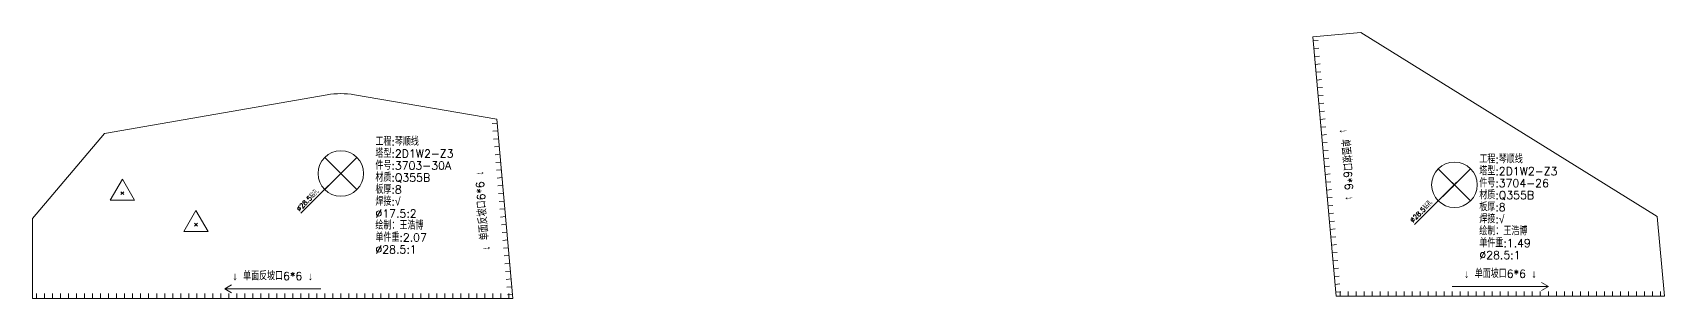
# Model space of a CAD drawing. Extents: x -580 to 8755, y 0 to 14723.
# Drawn here: x 4680 to 5700, y 666 to 833 of the extents above; entities that cross this region are included whole.
import ezdxf
from ezdxf.enums import TextEntityAlignment as Align

# ---------------------------------------------------------------- set-up
doc = ezdxf.new("R2010")
doc.units = 0
doc.header["$MEASUREMENT"] = 0
doc.layers.add('1', color=7, linetype='CONTINUOUS', lineweight=25)
doc.styles.get("Standard").update_dxf_attribs({"font": 'simplex.shx', "width": 0.7, "height": 3, "bigfont": 'gbhzfs.shx'})

msp = doc.modelspace()

# ---------------------------------------------------------------- linework, layer by layer
at = {"layer": '1', "color": 7, "linetype": 'Continuous', "lineweight": 18}
for p, q in [((5509.8802, 832.88336), (5480, 830.20497)), ((5480, 830.20497), (5494.5526, 667.85589)), ((5695.08861, 717.65622), (5509.8802, 832.88336)), ((4864.00433, 793.92956), (4724.86532, 769.68689)), ((4969.94221, 778.64656), (4881.06986, 793.94674)), ((4980, 666.44168), (4969.94221, 778.64656)), ((4724.86532, 769.68689), (4680, 716.44168)), ((4882.66297, 754.74791), (4847.66119, 719.74612)), ((5578.4521, 747.67972), (5543.45031, 712.67794)), ((4680, 716.44168), (4680, 666.44168)), ((5699.5526, 667.85589), (5695.08861, 717.65622)), ((4680, 666.44168), (4980, 666.44168)), ((5494.5526, 667.85589), (5699.5526, 667.85589))]:
    msp.add_line(p, q, dxfattribs=at)
at = {"layer": '1', "color": 7, "linetype": 'Continuous', "lineweight": 13}
for p, q in [((5480.2205, 827.74513), (5483.20851, 828.01297)), ((5480.66148, 822.82546), (5483.6495, 823.0933)), ((5481.10247, 817.9058), (5484.09049, 818.17363)), ((5481.54346, 812.98613), (5484.53148, 813.25397)), ((5481.98445, 808.06646), (5484.97247, 808.3343)), ((5482.42543, 803.14679), (5485.41345, 803.41463)), ((5482.86642, 798.22712), (5485.85444, 798.49496)), ((5483.30741, 793.30745), (5486.29543, 793.57529)), ((5483.7484, 788.38778), (5486.73642, 788.65562)), ((4970.16086, 776.20732), (4967.17284, 775.93948)), ((5484.18939, 783.46811), (5487.17741, 783.73595)), ((5484.63037, 778.54844), (5487.61839, 778.81628)), ((4970.59816, 771.32885), (4967.61014, 771.06101)), ((4971.03545, 766.45038), (4968.04743, 766.18254)), ((5485.07136, 773.62878), (5488.05938, 773.89661)), ((5485.51235, 768.70911), (5488.50037, 768.97695)), ((4862.51195, 734.59689), (4882.66145, 754.74639)), ((4882.66145, 734.59689), (4862.51195, 754.74639)), ((4971.47275, 761.5719), (4968.48473, 761.30406)), ((4971.91004, 756.69343), (4968.92202, 756.42559)), ((5485.95334, 763.78944), (5488.94136, 764.05728)), ((5486.39432, 758.86977), (5489.38234, 759.13761)), ((4972.34734, 751.81496), (4969.35932, 751.54712)), ((4972.78463, 746.93648), (4969.79661, 746.66864)), ((5486.83531, 753.9501), (5489.82333, 754.21794)), ((5487.2763, 749.03043), (5490.26432, 749.29827)), ((5487.71729, 744.11076), (5490.70531, 744.3786)), ((5558.30108, 727.5287), (5578.45058, 747.6782)), ((5578.45058, 727.5287), (5558.30108, 747.6782)), ((4736.07715, 741.02974), (4728.49965, 727.90474)), ((4743.65465, 727.90474), (4736.07715, 741.02974)), ((4973.22193, 742.05801), (4970.23391, 741.79017)), ((4973.65922, 737.17954), (4970.6712, 736.9117)), ((5488.15828, 739.19109), (5491.1463, 739.45893)), ((5488.59926, 734.27142), (5491.58728, 734.53926)), ((4728.49965, 727.90474), (4743.65465, 727.90474)), ((4735.20215, 731.40474), (4736.95215, 733.15474)), ((4736.95215, 731.40474), (4735.20215, 733.15474)), ((4974.09652, 732.30106), (4971.1085, 732.03323)), ((4974.53381, 727.42259), (4971.54579, 727.15475)), ((5489.04025, 729.35175), (5492.02827, 729.61959)), ((5489.48124, 724.43209), (5492.46926, 724.69993)), ((4782.06105, 721.39617), (4774.48355, 708.27117)), ((4789.63855, 708.27117), (4782.06105, 721.39617)), ((4974.97111, 722.54412), (4971.98309, 722.27628)), ((4975.4084, 717.66565), (4972.42038, 717.39781)), ((5489.92223, 719.51242), (5492.91025, 719.78026)), ((5490.36321, 714.59275), (5493.35123, 714.86059)), ((4774.48355, 708.27117), (4789.63855, 708.27117)), ((4781.18605, 711.77117), (4782.93605, 713.52117)), ((4782.93605, 711.77117), (4781.18605, 713.52117)), ((4975.8457, 712.78717), (4972.85768, 712.51933)), ((4976.28299, 707.9087), (4973.29497, 707.64086)), ((5490.8042, 709.67308), (5493.79222, 709.94092)), ((5491.24519, 704.75341), (5494.23321, 705.02125)), ((4976.72029, 703.03023), (4973.73227, 702.76239)), ((4977.15758, 698.15175), (4974.16956, 697.88392)), ((5491.68618, 699.83374), (5494.6742, 700.10158)), ((5492.12717, 694.91407), (5495.11519, 695.18191)), ((4977.59488, 693.27328), (4974.60686, 693.00544)), ((4978.03217, 688.39481), (4975.04415, 688.12697)), ((4978.46947, 683.51634), (4975.48145, 683.2485)), ((5492.56815, 689.9944), (5495.55617, 690.26224)), ((5493.00914, 685.07473), (5495.99716, 685.34257)), ((4804.33013, 674.94168), (4800, 672.44168)), ((4978.90676, 678.63786), (4975.91874, 678.37002)), ((4979.34406, 673.75939), (4976.35604, 673.49155)), ((5493.45013, 680.15507), (5496.43815, 680.42291)), ((5493.89112, 675.2354), (5496.87914, 675.50324)), ((5567.0526, 673.85589), (5627.0526, 673.85589)), ((5622.72247, 676.35589), (5627.0526, 673.85589)), ((5622.72247, 671.35589), (5627.0526, 673.85589)), ((4682.5, 666.44168), (4682.5, 669.44168)), ((4687.5, 666.44168), (4687.5, 669.44168)), ((4692.5, 666.44168), (4692.5, 669.44168)), ((4697.5, 666.44168), (4697.5, 669.44168)), ((4702.5, 666.44168), (4702.5, 669.44168)), ((4707.5, 666.44168), (4707.5, 669.44168)), ((4712.5, 666.44168), (4712.5, 669.44168)), ((4717.5, 666.44168), (4717.5, 669.44168)), ((4722.5, 666.44168), (4722.5, 669.44168)), ((4727.5, 666.44168), (4727.5, 669.44168)), ((4732.5, 666.44168), (4732.5, 669.44168)), ((4737.5, 666.44168), (4737.5, 669.44168)), ((4742.5, 666.44168), (4742.5, 669.44168)), ((4747.5, 666.44168), (4747.5, 669.44168)), ((4752.5, 666.44168), (4752.5, 669.44168)), ((4757.5, 666.44168), (4757.5, 669.44168)), ((4762.5, 666.44168), (4762.5, 669.44168)), ((4767.5, 666.44168), (4767.5, 669.44168)), ((4772.5, 666.44168), (4772.5, 669.44168)), ((4777.5, 666.44168), (4777.5, 669.44168)), ((4782.5, 666.44168), (4782.5, 669.44168)), ((4787.5, 666.44168), (4787.5, 669.44168)), ((4792.5, 666.44168), (4792.5, 669.44168)), ((4797.5, 666.44168), (4797.5, 669.44168)), ((4860, 672.44168), (4800, 672.44168)), ((4804.33013, 669.94168), (4800, 672.44168)), ((4802.5, 666.44168), (4802.5, 669.44168)), ((4807.5, 666.44168), (4807.5, 669.44168)), ((4812.5, 666.44168), (4812.5, 669.44168)), ((4817.5, 666.44168), (4817.5, 669.44168)), ((4822.5, 666.44168), (4822.5, 669.44168)), ((4827.5, 666.44168), (4827.5, 669.44168)), ((4832.5, 666.44168), (4832.5, 669.44168)), ((4837.5, 666.44168), (4837.5, 669.44168)), ((4842.5, 666.44168), (4842.5, 669.44168)), ((4847.5, 666.44168), (4847.5, 669.44168)), ((4852.5, 666.44168), (4852.5, 669.44168)), ((4857.5, 666.44168), (4857.5, 669.44168)), ((4862.5, 666.44168), (4862.5, 669.44168)), ((4867.5, 666.44168), (4867.5, 669.44168)), ((4872.5, 666.44168), (4872.5, 669.44168)), ((4877.5, 666.44168), (4877.5, 669.44168)), ((4882.5, 666.44168), (4882.5, 669.44168)), ((4887.5, 666.44168), (4887.5, 669.44168)), ((4892.5, 666.44168), (4892.5, 669.44168)), ((4897.5, 666.44168), (4897.5, 669.44168)), ((4902.5, 666.44168), (4902.5, 669.44168)), ((4907.5, 666.44168), (4907.5, 669.44168)), ((4912.5, 666.44168), (4912.5, 669.44168)), ((4917.5, 666.44168), (4917.5, 669.44168)), ((4922.5, 666.44168), (4922.5, 669.44168)), ((4927.5, 666.44168), (4927.5, 669.44168)), ((4932.5, 666.44168), (4932.5, 669.44168)), ((4937.5, 666.44168), (4937.5, 669.44168)), ((4942.5, 666.44168), (4942.5, 669.44168)), ((4947.5, 666.44168), (4947.5, 669.44168)), ((4952.5, 666.44168), (4952.5, 669.44168)), ((4957.5, 666.44168), (4957.5, 669.44168)), ((4962.5, 666.44168), (4962.5, 669.44168)), ((4967.5, 666.44168), (4967.5, 669.44168)), ((4972.5, 666.44168), (4972.5, 669.44168)), ((4979.78135, 668.88092), (4976.79333, 668.61308)), ((4977.5, 666.44168), (4977.5, 669.44168)), ((5494.33211, 670.31573), (5497.32012, 670.58357)), ((5497.0526, 667.85589), (5497.0526, 670.85589)), ((5502.0526, 667.85589), (5502.0526, 670.85589)), ((5507.0526, 667.85589), (5507.0526, 670.85589)), ((5512.0526, 667.85589), (5512.0526, 670.85589)), ((5517.0526, 667.85589), (5517.0526, 670.85589)), ((5522.0526, 667.85589), (5522.0526, 670.85589)), ((5527.0526, 667.85589), (5527.0526, 670.85589)), ((5532.0526, 667.85589), (5532.0526, 670.85589)), ((5537.0526, 667.85589), (5537.0526, 670.85589)), ((5542.0526, 667.85589), (5542.0526, 670.85589)), ((5547.0526, 667.85589), (5547.0526, 670.85589)), ((5552.0526, 667.85589), (5552.0526, 670.85589)), ((5557.0526, 667.85589), (5557.0526, 670.85589)), ((5562.0526, 667.85589), (5562.0526, 670.85589)), ((5567.0526, 667.85589), (5567.0526, 670.85589)), ((5572.0526, 667.85589), (5572.0526, 670.85589)), ((5577.0526, 667.85589), (5577.0526, 670.85589)), ((5582.0526, 667.85589), (5582.0526, 670.85589)), ((5587.0526, 667.85589), (5587.0526, 670.85589)), ((5592.0526, 667.85589), (5592.0526, 670.85589)), ((5597.0526, 667.85589), (5597.0526, 670.85589)), ((5602.0526, 667.85589), (5602.0526, 670.85589)), ((5607.0526, 667.85589), (5607.0526, 670.85589)), ((5612.0526, 667.85589), (5612.0526, 670.85589)), ((5617.0526, 667.85589), (5617.0526, 670.85589)), ((5622.0526, 667.85589), (5622.0526, 670.85589)), ((5627.0526, 667.85589), (5627.0526, 670.85589)), ((5632.0526, 667.85589), (5632.0526, 670.85589)), ((5637.0526, 667.85589), (5637.0526, 670.85589)), ((5642.0526, 667.85589), (5642.0526, 670.85589)), ((5647.0526, 667.85589), (5647.0526, 670.85589)), ((5652.0526, 667.85589), (5652.0526, 670.85589)), ((5657.0526, 667.85589), (5657.0526, 670.85589)), ((5662.0526, 667.85589), (5662.0526, 670.85589)), ((5667.0526, 667.85589), (5667.0526, 670.85589)), ((5672.0526, 667.85589), (5672.0526, 670.85589)), ((5677.0526, 667.85589), (5677.0526, 670.85589)), ((5682.0526, 667.85589), (5682.0526, 670.85589)), ((5687.0526, 667.85589), (5687.0526, 670.85589)), ((5692.0526, 667.85589), (5692.0526, 670.85589)), ((5697.0526, 667.85589), (5697.0526, 670.85589))]:
    msp.add_line(p, q, dxfattribs=at)
at = {"layer": '1', "color": 9, "linetype": 'Continuous', "lineweight": 18}
for p, q in [((5566.96161, 739.01767), (5569.79004, 736.18924)), ((5569.65813, 739.13828), (5567.09352, 736.06863))]:
    msp.add_line(p, q, dxfattribs=at)
at = {"layer": '1', "color": 7, "linetype": 'Continuous', "lineweight": 13}
for centre in [(4872.5867, 744.67164), (5568.37583, 737.60345)]:
    msp.add_circle(centre, 14.25, dxfattribs=at)
at = {"layer": '1', "color": 7, "linetype": 'Continuous', "lineweight": 18}
msp.add_arc((4872.58671, 744.67161), 50.00003, 80.23177333, 99.88362039, dxfattribs=at)

# ---------------------------------------------------------------- texts
for s, p in [('工程:琴顺线', (4894.18309, 760.59303)), ('塔型:2D1W2-Z3', (4894.18309, 753.09303)), ('工程:琴顺线', (5583.94102, 749.59303)), ('材质:Q355B', (4894.18309, 738.09303)), ('件号:3703-30A', (4894.18309, 745.59303)), ('塔型:2D1W2-Z3', (5583.94102, 742.09303)), ('板厚:8', (4894.18309, 730.59303)), ('材质:Q355B', (5583.94102, 727.09303)), ('件号:3704-26', (5583.94102, 734.59303)), ('焊接:√', (4894.18309, 723.09303)), ('板厚:8', (5583.94102, 719.59303)), ('绘制：王浩博', (4894.18309, 708.09303)), ('%%c17.5:2', (4894.18309, 715.59303)), ('焊接:√', (5583.94102, 712.09303)), ('单件重:2.07', (4894.18309, 700.59303)), ('绘制：王浩博', (5583.94102, 704.59303)), ('单件重:1.49', (5583.94102, 697.09303)), ('%%c28.5:1', (4894.18309, 693.09303)), ('%%c28.5:1', (5583.94102, 689.59303))]:
    msp.add_text(s, height=5, dxfattribs=at).set_placement(p, align=Align.BOTTOM_LEFT)
for s, rotation, p in [('↓ 单面坡口6*6 ↓', 275, (5497.23637, 749.92323)), ('↓ 单面反坡口6*6 ↓', 95, (4965.01104, 721.65132))]:
    msp.add_text(s, height=5, rotation=rotation, dxfattribs=at).set_placement(p, align=Align.BOTTOM_CENTER)
for p in [(4847.30763, 720.09968), (5543.09676, 713.03149)]:
    msp.add_text('%%c28.5钻孔', height=3, rotation=45, dxfattribs=at).set_placement(p, align=Align.BOTTOM_LEFT)
for s, p in [('↓ 单面反坡口6*6 ↓', (4830, 676.44168)), ('↓ 单面坡口6*6 ↓', (5597.0526, 677.85589))]:
    msp.add_text(s, height=5, dxfattribs=at).set_placement(p, align=Align.BOTTOM_CENTER)

doc.saveas('drawing.dxf')
